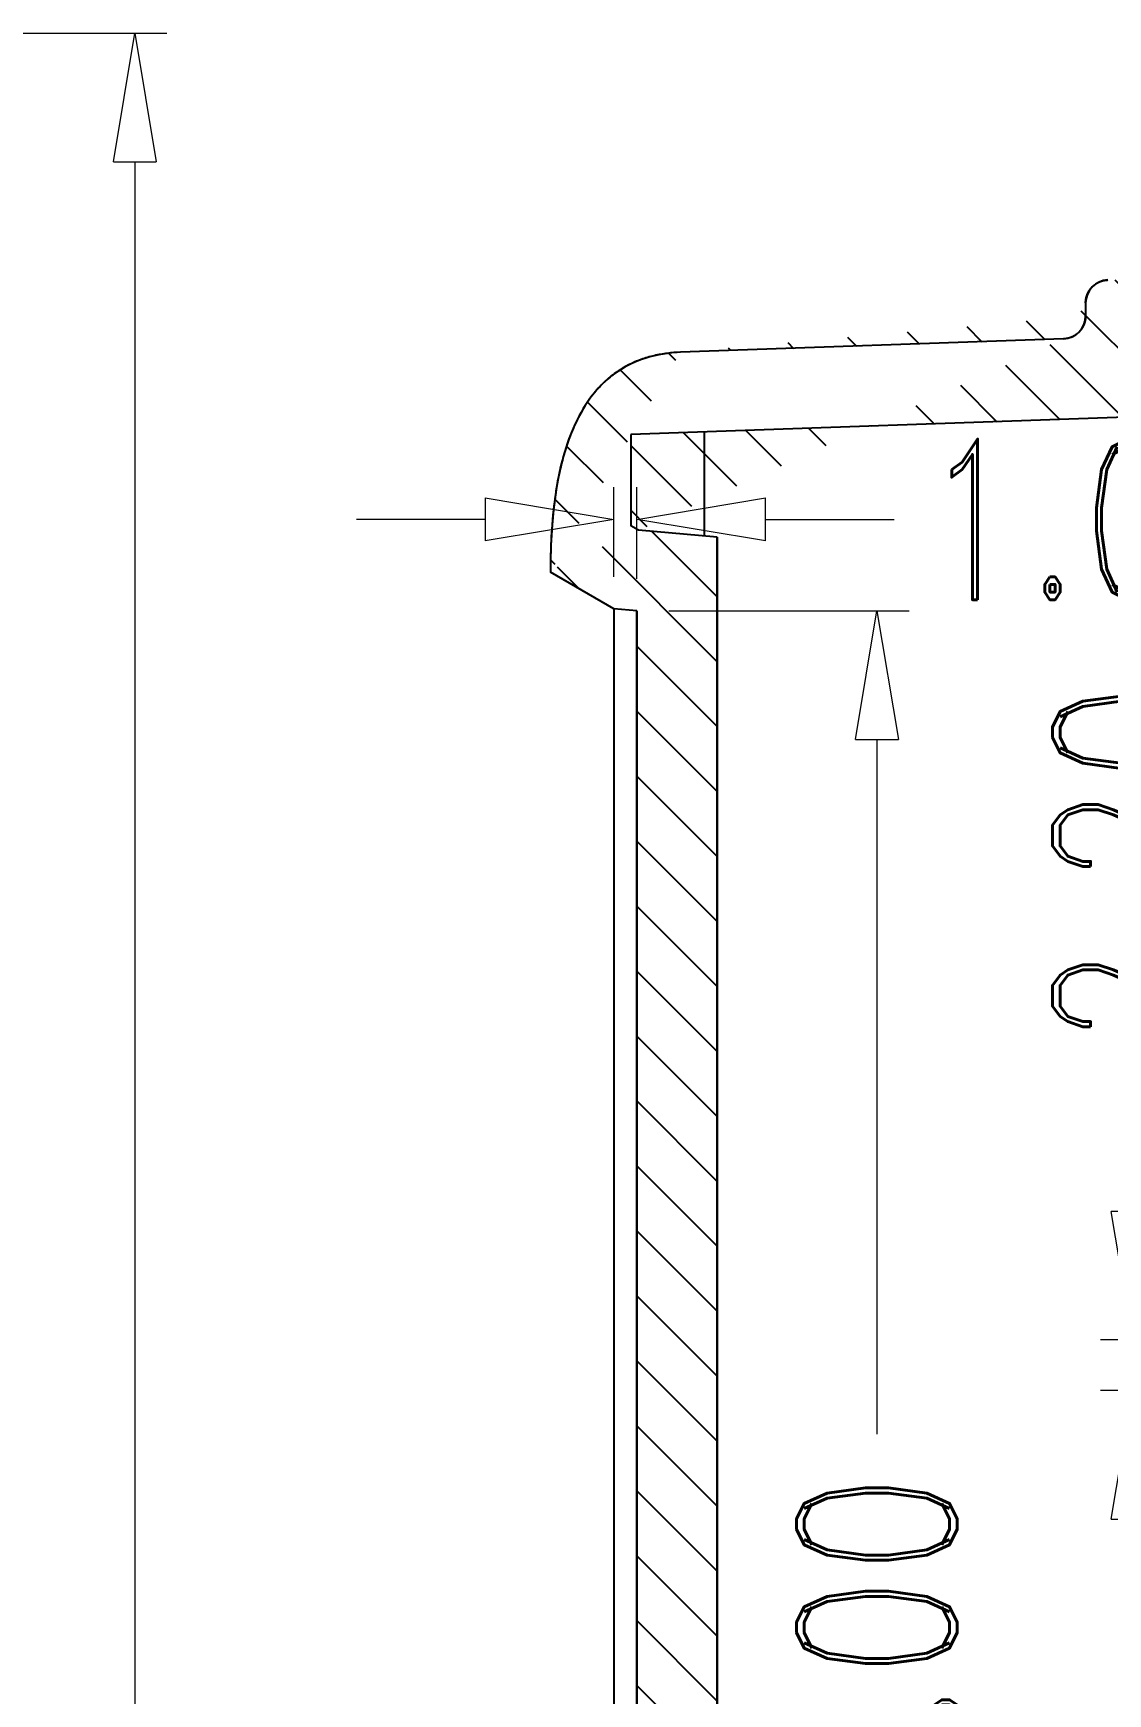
# Model space of a CAD drawing. Header units: millimetres. Extents: x -1995 to -555, y 489 to 1011.
# Drawn here: x -1687.4 to -1640.6, y 898.3 to 970.6 of the extents above; entities that cross this region are included whole.
import ezdxf

# ---------------------------------------------------------------- set-up
doc = ezdxf.new("R2010")
doc.units = ezdxf.units.MM
doc.layers.add('dim', color=82, linetype='Continuous', lineweight=9)
doc.styles.add('ROMAND', font='romand.shx', dxfattribs={"width": 0.75, "bigfont": 'gbcbig.shx'})
doc.dimstyles.new('YanXiu', dxfattribs={"dimtxt": 2.5, "dimasz": 2.2, "dimexe": 1, "dimexo": 0, "dimgap": 0.66, "dimtad": 0, "dimzin": 1, "dimdsep": 46, "dimtxsty": 'ROMAND', "dimblk": 'CLOSEDBLANK', "dimcen": 0, "dimclrd": 3, "dimclre": 3, "dimclrt": 7, "dimazin": 0, "dimtfac": 1, "dimtofl": 0, "dimtmove": 0, "dimatfit": 3, "dimldrblk": 'CLOSEDBLANK', "dimfxl": 1, "dimlwd": 5, "dimlwe": 5, "dimarcsym": 0})

# ---------------------------------------------------------------- blocks, each defined once
blk = doc.blocks.new('_ClosedBlank')
at = {"color": 0, "linetype": 'ByBlock', "lineweight": -2}
for p, q in [((-1, 0.1666666666666667), (0, 0)), ((-1, 0.1666666666666667), (-1, -0.1666666666666667)), ((0, 0), (-1, -0.1666666666666667))]:
    blk.add_line(p, q, dxfattribs=at)
blk = doc.blocks.new('*D166')
at = {"layer": 'Defpoints', "color": 0}
for p in [(-1639.494272634613, 913.6651895941466), (-1627.946722639011, 913.6651895941466), (-1627.946722639011, 911.4651895941466)]:
    blk.add_point(p, dxfattribs=at)
at = {"layer": 'dim', "color": 3, "lineweight": 5}
for p, q in [((-1639.494272634613, 919.2651895941466), (-1639.494272634613, 924.8651895941465)), ((-1629.346022639011, 913.6651895941466), (-1640.893572634614, 913.6651895941466)), ((-1629.346022639011, 911.4651895941466), (-1640.893572634614, 911.4651895941466)), ((-1639.494272634613, 905.8651895941466), (-1639.494272634613, 900.2651895941466))]:
    blk.add_line(p, q, dxfattribs=at)
at = {"layer": 'dim', "color": 3, "lineweight": 5, "xscale": 5.600000000000001, "yscale": 5.600000000000001, "zscale": 5.600000000000001}
for p, rotation in [((-1639.494272634613, 913.6651895941466), 270), ((-1639.494272634613, 911.4651895941466), 90)]:
    blk.add_blockref('_ClosedBlank', p, dxfattribs=dict(at, rotation=rotation))
at = {"layer": 'dim', "color": 7, "insert": (-1639.494272634614, 934.3894895941463), "char_height": 7, "attachment_point": 5, "rotation": 90, "style": 'ROMAND'}
blk.add_mtext('2.20', dxfattribs=at)
blk = doc.blocks.new('*D170')
at = {"layer": 'Defpoints', "color": 0}
for p in [(-1661.08477861261, 949.3944690712119), (-1662.08477861261, 945.5026782576465), (-1661.08477861261, 945.4151895941466)]:
    blk.add_point(p, dxfattribs=at)
at = {"layer": 'dim', "color": 3, "lineweight": 5}
for p, q in [((-1662.08477861261, 946.9019782576465), (-1662.08477861261, 950.793769071212)), ((-1661.08477861261, 946.8144895941466), (-1661.08477861261, 950.793769071212)), ((-1667.68477861261, 949.3944690712119), (-1673.28477861261, 949.3944690712119)), ((-1655.48477861261, 949.3944690712119), (-1649.88477861261, 949.3944690712119))]:
    blk.add_line(p, q, dxfattribs=at)
at = {"layer": 'dim', "color": 3, "lineweight": 5, "xscale": 5.600000000000001, "yscale": 5.600000000000001, "zscale": 5.600000000000001}
blk.add_blockref('_ClosedBlank', (-1662.08477861261, 949.3944690712119), dxfattribs=at)
at = {"layer": 'dim', "color": 3, "lineweight": 5, "xscale": 5.600000000000001, "yscale": 5.600000000000001, "zscale": 5.600000000000001, "rotation": 180}
blk.add_blockref('_ClosedBlank', (-1661.08477861261, 949.3944690712119), dxfattribs=at)
at = {"layer": 'dim', "color": 7, "insert": (-1640.73547861261, 949.3944690712119), "char_height": 7, "attachment_point": 5, "style": 'ROMAND'}
blk.add_mtext('1.00', dxfattribs=at)
blk = doc.blocks.new('*D171')
at = {"layer": 'Defpoints', "color": 0}
for p in [(-1661.08477861261, 945.4151895941466), (-1650.632703456494, 945.4151895941466), (-1661.08477861261, 845.4151895941466)]:
    blk.add_point(p, dxfattribs=at)
at = {"layer": 'dim', "color": 3, "lineweight": 5}
for p, q in [((-1659.68547861261, 945.4151895941466), (-1649.233403456494, 945.4151895941466)), ((-1650.632703456494, 939.8151895941465), (-1650.632703456494, 909.5644895941466)), ((-1650.632703456494, 851.0151895941466), (-1650.632703456494, 881.2658895941465)), ((-1659.68547861261, 845.4151895941466), (-1649.233403456494, 845.4151895941466))]:
    blk.add_line(p, q, dxfattribs=at)
at = {"layer": 'dim', "color": 3, "lineweight": 5, "xscale": 5.600000000000001, "yscale": 5.600000000000001, "zscale": 5.600000000000001}
for p, rotation in [((-1650.632703456494, 945.4151895941466), 90), ((-1650.632703456494, 845.4151895941466), 270)]:
    blk.add_blockref('_ClosedBlank', p, dxfattribs=dict(at, rotation=rotation))
at = {"layer": 'dim', "color": 7, "insert": (-1650.632703456494, 895.4151895941463), "char_height": 7, "attachment_point": 5, "rotation": 90, "style": 'ROMAND'}
blk.add_mtext('100.00', dxfattribs=at)
blk = doc.blocks.new('*D149')
at = {"layer": 'Defpoints', "color": 0}
for p in [(-1744.352886692494, 970.5651895941465), (-1734.541419767994, 765.0651895941465), (-1682.940129504984, 765.0651895941465)]:
    blk.add_point(p, dxfattribs=at)
at = {"layer": 'dim', "color": 3, "lineweight": 5}
for p, q in [((-1742.953586692494, 970.5651895941465), (-1681.540829504984, 970.5651895941465)), ((-1682.940129504984, 964.9651895941465), (-1682.940129504984, 879.8394895941466)), ((-1682.940129504984, 770.6651895941466), (-1682.940129504984, 855.7908895941465)), ((-1733.142119767994, 765.0651895941465), (-1681.540829504984, 765.0651895941465))]:
    blk.add_line(p, q, dxfattribs=at)
at = {"layer": 'dim', "color": 3, "lineweight": 5, "xscale": 5.600000000000001, "yscale": 5.600000000000001, "zscale": 5.600000000000001}
for p, rotation in [((-1682.940129504984, 970.5651895941465), 90), ((-1682.940129504984, 765.0651895941465), 270)]:
    blk.add_blockref('_ClosedBlank', p, dxfattribs=dict(at, rotation=rotation))
at = {"layer": 'dim', "color": 7, "insert": (-1682.940129504984, 867.8151895941463), "char_height": 7, "attachment_point": 5, "rotation": 90, "style": 'ROMAND'}
blk.add_mtext('205.5', dxfattribs=at)

msp = doc.modelspace()

# ---------------------------------------------------------------- hatches: boundary and pattern name
at = {"linetype": 'Continuous'}
h = msp.add_hatch(dxfattribs=at)
h.set_pattern_fill('DEFAULT__14', color=2, scale=2, angle=135, style=0, pattern_type=0)
h.set_pattern_definition([(135, (-2094.19901767401, 582.1954471535466), (-1.4142135624, -1.4142135624), [])])
edge = h.paths.add_edge_path()
edge.add_line((-1664.79227737111, 843.7645257935466), (-1664.79227737101, 843.6504472801466))
edge.add_line((-1664.79227737111, 843.7645257935466), (-1662.08477861261, 845.3277009306466))
edge.add_line((-1662.08477861261, 845.3277009306466), (-1661.08477861261, 845.4151895941466))
edge.add_line((-1661.08477861261, 845.4151895941466), (-1661.08477861261, 862.5651895941465))
edge.add_line((-1657.58477861261, 862.5651895941465), (-1661.08477861261, 862.5651895941465))
edge.add_line((-1657.58477861261, 842.2080304850465), (-1657.58477861261, 862.5651895941464))
edge.add_line((-1661.00675484661, 841.9086463577466), (-1657.58477861261, 842.2080304850466))
edge.add_line((-1661.29217129591, 841.7438610939466), (-1661.00675484661, 841.9086463577466))
edge.add_line((-1661.29217129591, 841.7438610939466), (-1661.29217129591, 837.7340820111467))
edge.add_line((-1661.29217129591, 837.7340820111466), (-1633.546722639009, 836.7651895941466))
edge.add_line((-1633.546722639011, 835.5652086333466), (-1633.546722639011, 836.7651895941466))
edge.add_line((-1638.546722639011, 835.3906047858466), (-1633.546722639011, 835.5652086333466))
edge.add_line((-1638.546722639011, 832.7397744023466), (-1638.546722639011, 835.3906047858466))
edge.add_line((-1638.546722639011, 832.7397744023466), (-1633.546722639011, 832.5651705549466))
edge.add_line((-1633.546722639011, 830.7651895941466), (-1633.546722639011, 832.5651705549466))
edge.add_line((-1640.58162213571, 831.0108536978465), (-1633.546722639009, 830.7651895941465))
edge.add_spline(control_points=[(-1641.546722639011, 832.0102445248466), (-1641.546722639011, 831.4405441261468), (-1641.150975488411, 831.0307359550469), (-1640.58162213571, 831.0108536978465)], knot_values=[0, 0, 0, 0, 1, 1, 1, 1], weights=[1, 0.8128932002, 0.8128932002, 1], degree=3, periodic=0)
edge.add_line((-1641.546722639011, 832.0102445248466), (-1641.546722639011, 832.5767335702466))
edge.add_spline(control_points=[(-1641.546722639011, 832.5767335702466), (-1641.546722639011, 833.1464339689469), (-1641.942469789611, 833.556242140047), (-1642.51182314231, 833.5761243972465)], knot_values=[0, 0, 0, 0, 1, 1, 1, 1], weights=[1, 0.8128932002, 0.8128932002, 1], degree=3, periodic=0)
edge.add_line((-1659.12363751021, 834.1562217376465), (-1642.51182314231, 833.5761243972465))
edge.add_spline(control_points=[(-1664.792274392411, 843.6504472801466), (-1664.792274392411, 843.2236932725466), (-1664.77506270731, 842.3624754961465), (-1664.67409700961, 841.0051532223465), (-1664.48377996141, 839.7092005962465), (-1664.206160187411, 838.5410263254466), (-1663.84825238091, 837.5245840808466), (-1663.42516629331, 836.6736951180466), (-1662.955868777411, 835.9850599679465), (-1662.45620417161, 835.4405944416466), (-1661.931304678111, 835.0147513087466), (-1661.390953214211, 834.6923537234466), (-1660.84252763721, 834.4575665232466), (-1660.282545227511, 834.2942521598466), (-1659.704995379111, 834.1927830007465), (-1659.31823023231, 834.1630170652465), (-1659.12363751021, 834.1562217376465)], knot_values=[0, 0, 0, 0, 0.0714285714, 0.1428571429, 0.2142857143, 0.2857142857, 0.3571428571, 0.4285714286, 0.5, 0.5714285714, 0.6428571429, 0.7142857143000001, 0.7857142856999999, 0.8571428570999999, 0.9285714286, 1, 1, 1, 1], degree=3, periodic=0)
edge = h.paths.add_edge_path()
edge.add_line((-1657.58477861261, 862.5651895941465), (-1661.08477861261, 862.5651895941465))
edge.add_line((-1657.58477861261, 862.5651895941465), (-1661.08477861261, 862.5651895941465))
edge = h.paths.add_edge_path()
edge.add_line((-1664.84672263901, 947.1780371074466), (-1664.84672263901, 947.0972873848466))
edge.add_spline(control_points=[(-1659.17826159941, 956.6722499354465), (-1660.424849748611, 956.6287181180465), (-1662.26913545251, 955.9150281208465), (-1663.880504561011, 953.7290651834466), (-1664.69485200341, 950.7734273705466), (-1664.84671636101, 948.4253850785466), (-1664.84671635981, 947.1780370787466)], knot_values=[0, 0, 0, 0, 0.25, 0.5, 0.75, 1, 1, 1, 1], degree=3, periodic=0)
edge.add_line((-1642.51182314231, 957.2542547910466), (-1659.17826159941, 956.6722499354465))
edge.add_spline(control_points=[(-1641.546722639011, 958.2536456180466), (-1641.546722639011, 957.6839452193467), (-1641.942469789611, 957.2741370482468), (-1642.51182314231, 957.2542547910466)], knot_values=[0, 0, 0, 0, 1, 1, 1, 1], weights=[1, 0.8128932002, 0.8128932002, 1], degree=3, periodic=0)
edge.add_line((-1641.546722639011, 958.8201346633466), (-1641.546722639011, 958.2536456180467))
edge.add_spline(control_points=[(-1641.546722639011, 958.8201346633466), (-1641.546722639011, 959.3898350621467), (-1641.150975488411, 959.7996432332468), (-1640.58162213571, 959.8195254904465)], knot_values=[0, 0, 0, 0, 1, 1, 1, 1], weights=[1, 0.8128932002, 0.8128932002, 1], degree=3, periodic=0)
edge.add_line((-1633.546722639011, 960.0651895941465), (-1640.581622135712, 959.8195254904465))
edge.add_line((-1633.546722639011, 960.0651895941465), (-1633.546722639011, 958.2652086333466))
edge.add_line((-1638.546722639011, 958.0906047858466), (-1633.546722639011, 958.2652086333467))
edge.add_line((-1638.546722639011, 958.0906047858466), (-1638.546722639011, 955.4397744023466))
edge.add_line((-1638.546722639011, 955.4397744023465), (-1633.546722639011, 955.2651705549465))
edge.add_line((-1633.546722639011, 955.2651705549465), (-1633.546722639011, 954.0651895941464))
edge.add_line((-1633.546722639011, 954.0651895941465), (-1661.34672263901, 953.0943922022466))
edge.add_line((-1661.34672263901, 953.0943922022466), (-1661.34672263901, 949.1180133269465))
edge.add_line((-1661.00675484661, 948.9217328305465), (-1661.34672263901, 949.1180133269465))
edge.add_line((-1657.58477861261, 948.6223487031466), (-1661.00675484661, 948.9217328305465))
edge.add_line((-1657.58477861261, 948.6223487031466), (-1657.58477861261, 862.5651895941465))
edge.add_line((-1657.58477861261, 862.5651895941465), (-1661.08477861261, 862.5651895941465))
edge.add_line((-1661.08477861261, 945.4151895941466), (-1661.08477861261, 862.5651895941465))
edge.add_line((-1661.08477861261, 945.4151895941466), (-1662.08477861261, 945.5026782576465))
edge.add_line((-1662.08477861261, 945.5026782576465), (-1664.84672263901, 947.0972873848466))

# ---------------------------------------------------------------- linework, layer by layer
at = {"color": 7, "linetype": 'Continuous'}
for p, q in [((-1641.546722639011, 958.8201346633466), (-1641.546722639011, 958.2536456180466)), ((-1641.546722639011, 958.8201346633466), (-1641.546722639011, 958.2536456180466)), ((-1642.51182314231, 957.2542547910466), (-1659.17826159941, 956.6722499354465)), ((-1642.51182314231, 957.2542547910466), (-1659.17826159941, 956.6722499354465)), ((-1633.546722639011, 954.0651895941465), (-1661.34672263901, 953.0943922022466)), ((-1633.546722639011, 954.0651895941465), (-1661.34672263901, 953.0943922022466)), ((-1661.34672263901, 953.0943922022466), (-1661.34672263901, 949.1180133269465)), ((-1661.34672263901, 953.0943922022466), (-1661.34672263901, 949.1180133269465)), ((-1658.149007288211, 953.2060588829465), (-1658.149007288211, 948.6717123159466)), ((-1661.00675484661, 948.9217328305465), (-1661.34672263901, 949.1180133269465)), ((-1661.00675484661, 948.9217328305465), (-1661.34672263901, 949.1180133269465)), ((-1657.58477861261, 948.6223487031466), (-1661.00675484661, 948.9217328305465)), ((-1657.58477861261, 948.6223487031466), (-1661.00675484661, 948.9217328305465)), ((-1657.58477861261, 948.6223487031466), (-1657.58477861261, 862.5651895941465)), ((-1657.58477861261, 842.2080304850465), (-1657.58477861261, 948.6223487031466)), ((-1664.84672263901, 947.1780371074466), (-1664.84672263901, 947.0972873848466)), ((-1664.84672263901, 947.1780371074466), (-1664.84672263901, 947.0972873848466)), ((-1662.08477861261, 945.5026782576465), (-1664.84672263901, 947.0972873848466)), ((-1662.08477861261, 945.5026782576465), (-1664.84672263901, 947.0972873848466)), ((-1661.08477861261, 945.4151895941466), (-1662.08477861261, 945.5026782576465)), ((-1662.08477861261, 945.5026782576465), (-1662.08477861261, 845.3277009306466)), ((-1661.08477861261, 945.4151895941466), (-1662.08477861261, 945.5026782576465)), ((-1661.08477861261, 945.4151895941466), (-1661.08477861261, 862.5651895941465)), ((-1661.08477861261, 845.4151895941466), (-1661.08477861261, 945.4151895941466))]:
    msp.add_line(p, q, dxfattribs=at)
for centre, start, end in [((-1640.546722639011, 958.8201346633466), 92.00000000000371, 180), ((-1642.546722639011, 958.2536456180466), 272.0000000000038, 0)]:
    msp.add_arc(centre, 1, start, end, dxfattribs=at)
for points, start_tangent, end_tangent in [([(-1641.546722639011, 958.8201346633466), (-1641.54666347651, 958.8310122301466), (-1641.546484966811, 958.8419357624466), (-1641.546185593711, 958.8529035839466), (-1641.545763865511, 958.8639139705465), (-1641.54521831631, 958.8749651511466), (-1641.54454750781, 958.8860553072466), (-1641.54375003051, 958.8971825737466), (-1641.542824506111, 958.9083450391465), (-1641.541769588011, 958.9195407457466), (-1641.540583964011, 958.9307676904466), (-1641.53926635711, 958.9420238250466), (-1641.537815527511, 958.9533070570466), (-1641.53623027421, 958.9646152498466), (-1641.53450943661, 958.9759462241466), (-1641.532651896011, 958.9872977581466), (-1641.530656577111, 958.9986675887466), (-1641.52852245001, 959.0100534121466), (-1641.52624853131, 959.0214528850465), (-1641.52383388581, 959.0328636256465), (-1641.521277628211, 959.0442832146466), (-1641.518578924311, 959.0557091966466), (-1641.51573699271, 959.0671390809466), (-1641.51275110611, 959.0785703433465), (-1641.50962059291, 959.0900004271466), (-1641.506344838111, 959.1014267444466), (-1641.502923285509, 959.1128466783466), (-1641.49935543781, 959.1242575835465), (-1641.495640859211, 959.1356567884466), (-1641.49177917531, 959.1470415970466), (-1641.48777007511, 959.1584092899466), (-1641.483613312011, 959.1697571266466), (-1641.47930870441, 959.1810823473465), (-1641.47485613711, 959.1923821746466), (-1641.470255562111, 959.2036538154466), (-1641.46550699931, 959.2148944629465), (-1641.460610537511, 959.2261012987466), (-1641.45556633501, 959.2372714949465), (-1641.450374620411, 959.2484022159465), (-1641.445035692811, 959.2594906208466), (-1641.439549922909, 959.2705338654466), (-1641.43391775261, 959.2815291045465), (-1641.42813969631, 959.2924734942466), (-1641.422216340311, 959.3033641936465), (-1641.41614834361, 959.3141983680466), (-1641.40993643751, 959.3249731901466), (-1641.403581426011, 959.3356858432467), (-1641.397084185611, 959.3463335231465), (-1641.39044566511, 959.3569134402466), (-1641.38366688521, 959.3674228222466), (-1641.376748938511, 959.3778589162466), (-1641.369692988811, 959.3882189910466), (-1641.36250027081, 959.3985003396466), (-1641.355172089211, 959.4087002811466), (-1641.347709818511, 959.4188161632467), (-1641.340114901511, 959.4288453645465), (-1641.33238884931, 959.4387852965465), (-1641.32453323971, 959.4486334059466), (-1641.316549716311, 959.4583871769466), (-1641.308439987611, 959.4680441330465), (-1641.300205825711, 959.4776018392465), (-1641.291849064911, 959.4870579043466), (-1641.283371600711, 959.4964099824466), (-1641.274775387911, 959.5056557752466), (-1641.266062439311, 959.5147930338466), (-1641.257234824411, 959.5238195604466), (-1641.248294667411, 959.5327332102465), (-1641.23924414561, 959.5415318929465), (-1641.230085487711, 959.5502135749466), (-1641.220820971811, 959.5587762799466), (-1641.211452923911, 959.5672180913466), (-1641.20198371561, 959.5755371530465), (-1641.19241576221, 959.5837316713466), (-1641.182751520711, 959.5917999157466), (-1641.17299348771, 959.5997402200467), (-1641.16314419741, 959.6075509842466), (-1641.15320621931, 959.6152306744466), (-1641.14318215611, 959.6227778247465), (-1641.133074641411, 959.6301910375466), (-1641.12288633761, 959.6374689844465), (-1641.11261993371, 959.6446104070466), (-1641.10227814261, 959.6516141173465), (-1641.091863699511, 959.6584789984465), (-1641.08137935891, 959.6652040048466), (-1641.07082789291, 959.6717881626466), (-1641.06021208851, 959.6782305702466), (-1641.04953474541, 959.6845303977466), (-1641.038798674111, 959.6906868879465), (-1641.028006692911, 959.6966993555466), (-1641.01716162611, 959.7025671873466), (-1641.00626630181, 959.7082898423466), (-1640.99532354961, 959.7138668508466), (-1640.98433619811, 959.7192978147466), (-1640.97330707331, 959.7245824067465), (-1640.96223899571, 959.7297203697465), (-1640.951134779111, 959.7347115168466), (-1640.939997227711, 959.7395557300466), (-1640.92882913471, 959.7442529599466), (-1640.91763327971, 959.7488032246466), (-1640.906412427211, 959.7532066092466), (-1640.89516932481, 959.7574632648466), (-1640.883906700911, 959.7615734072465), (-1640.872627263011, 959.7655373162465), (-1640.861333696311, 959.7693553345466), (-1640.85002866171, 959.7730278665465), (-1640.838714794309, 959.7765553769466), (-1640.82739470141, 959.7799383898466), (-1640.816070961811, 959.7831774874467), (-1640.80474612371, 959.7862733083466), (-1640.79342270321, 959.7892265466465), (-1640.782103183711, 959.7920379503466), (-1640.770790013611, 959.7947083197465), (-1640.759485606211, 959.7972385062466), (-1640.74819233741, 959.7996294110467), (-1640.736912545711, 959.8018819829465), (-1640.72564853021, 959.8039972175466), (-1640.71440255061, 959.8059761553466), (-1640.70317682531, 959.8078198802466), (-1640.69197353141, 959.8095295179465), (-1640.68079480361, 959.8111062344466), (-1640.669642733211, 959.8125512344466), (-1640.65851936801, 959.8138657594466), (-1640.647426711511, 959.8150510869466), (-1640.636366722111, 959.8161085276465), (-1640.62534131301, 959.8170394251465), (-1640.61435235171, 959.8178451534466), (-1640.60340165951, 959.8185271155465), (-1640.592491011411, 959.8190867423466), (-1640.58162213571, 959.8195254904465)], (0, 1), (0.9993908270195597, 0.03489949668921285)), ([(-1641.546722639011, 958.2536456180466), (-1641.54678180151, 958.2427680513465), (-1641.54696031121, 958.2318445189467), (-1641.547259684311, 958.2208766975466), (-1641.54768141251, 958.2098663108466), (-1641.54822696171, 958.1988151303466), (-1641.548897770211, 958.1877249741466), (-1641.54969524741, 958.1765977076466), (-1641.550620771911, 958.1654352423466), (-1641.55167569001, 958.1542395356466), (-1641.55286131401, 958.1430125909466), (-1641.55417892091, 958.1317564563466), (-1641.555629750511, 958.1204732244466), (-1641.557215003811, 958.1091650315466), (-1641.55893584141, 958.0978340572465), (-1641.560793382011, 958.0864825232466), (-1641.56278870091, 958.0751126926466), (-1641.56492282801, 958.0637268692466), (-1641.567196746711, 958.0523273963465), (-1641.56961139221, 958.0409166557466), (-1641.57216764981, 958.0294970667467), (-1641.57486635371, 958.0180710847466), (-1641.57770828531, 958.0066412004466), (-1641.58069417191, 957.9952099380466), (-1641.58382468511, 957.9837798543465), (-1641.58710043981, 957.9723535369466), (-1641.590521992511, 957.9609336030466), (-1641.59408984011, 957.9495226979466), (-1641.59780441881, 957.9381234929465), (-1641.601666102711, 957.9267386844465), (-1641.60567520291, 957.9153709915465), (-1641.60983196601, 957.9040231547465), (-1641.61413657361, 957.8926979340465), (-1641.61858914091, 957.8813981067466), (-1641.62318971591, 957.8701264660466), (-1641.62793827871, 957.8588858185466), (-1641.63283474051, 957.8476789826466), (-1641.63787894301, 957.8365087865466), (-1641.643070657611, 957.8253780655466), (-1641.648409585211, 957.8142896606466), (-1641.653895355111, 957.8032464160466), (-1641.65952752541, 957.7922511768465), (-1641.665305581711, 957.7813067872465), (-1641.671228937711, 957.7704160877465), (-1641.67729693441, 957.7595819134466), (-1641.683508840511, 957.7488070912466), (-1641.68986385201, 957.7380944381466), (-1641.696361092409, 957.7274467582466), (-1641.70299961291, 957.7168668412465), (-1641.70977839281, 957.7063574592466), (-1641.716696339511, 957.6959213652466), (-1641.723752289211, 957.6855612903466), (-1641.730945007211, 957.6752799417466), (-1641.738273188811, 957.6650800002466), (-1641.745735459511, 957.6549641181466), (-1641.753330376411, 957.6449349168465), (-1641.761056428611, 957.6349949848466), (-1641.76891203831, 957.6251468754465), (-1641.776895561711, 957.6153931044466), (-1641.78500529041, 957.6057361483465), (-1641.79323945231, 957.5961784421465), (-1641.801596213011, 957.5867223770465), (-1641.810073677311, 957.5773702989466), (-1641.818669890111, 957.5681245061465), (-1641.827382838711, 957.5589872475466), (-1641.836210453511, 957.5499607210465), (-1641.845150610611, 957.5410470712466), (-1641.854201132411, 957.5322483884465), (-1641.863359790311, 957.5235667065465), (-1641.872624306211, 957.5150040015466), (-1641.88199235401, 957.5065621901465), (-1641.89146156231, 957.4982431283465), (-1641.90102951581, 957.4900486100466), (-1641.91069375731, 957.4819803657466), (-1641.92045179031, 957.4740400613466), (-1641.93030108061, 957.4662292972466), (-1641.94023905871, 957.4585496069466), (-1641.95026312191, 957.4510024566466), (-1641.96037063661, 957.4435892438466), (-1641.97055894041, 957.4363112969465), (-1641.980825344311, 957.4291698743466), (-1641.99116713541, 957.4221661640465), (-1642.001581578511, 957.4153012829465), (-1642.01206591911, 957.4085762765466), (-1642.022617385111, 957.4019921187465), (-1642.033233189511, 957.3955497112465), (-1642.04391053251, 957.3892498836465), (-1642.05464660391, 957.3830933934466), (-1642.065438585111, 957.3770809259465), (-1642.076283651911, 957.3712130940465), (-1642.08717897611, 957.3654904390465), (-1642.098121728411, 957.3599134305466), (-1642.10910907981, 957.3544824666466), (-1642.12013820471, 957.3491978747466), (-1642.13120628231, 957.3440599116466), (-1642.142310498911, 957.3390687645466), (-1642.15344805021, 957.3342245513466), (-1642.16461614331, 957.3295273215465), (-1642.175811998311, 957.3249770568466), (-1642.187032850711, 957.3205736721466), (-1642.19827595311, 957.3163170165466), (-1642.209538577111, 957.3122068742466), (-1642.220818015011, 957.3082429651465), (-1642.232111581711, 957.3044249468466), (-1642.24341661621, 957.3007524149466), (-1642.254730483711, 957.2972249045465), (-1642.26605057661, 957.2938418915465), (-1642.27737431611, 957.2906027939466), (-1642.28869915431, 957.2875069730466), (-1642.30002257471, 957.2845537347466), (-1642.311342094311, 957.2817423310466), (-1642.322655264311, 957.2790719617466), (-1642.33395967181, 957.2765417751466), (-1642.34525294061, 957.2741508704465), (-1642.356532732311, 957.2718982985466), (-1642.36779674771, 957.2697830639465), (-1642.37904272741, 957.2678041260466), (-1642.39026845271, 957.2659604011465), (-1642.40147174651, 957.2642507634466), (-1642.41265047441, 957.2626740469466), (-1642.423802544811, 957.2612290470465), (-1642.43492591001, 957.2599145219465), (-1642.446018566511, 957.2587291945465), (-1642.457078555911, 957.2576717537465), (-1642.46810396501, 957.2567408562466), (-1642.47909292631, 957.2559351279465), (-1642.49004361851, 957.2552531658466), (-1642.500954266611, 957.2546935390466), (-1642.51182314231, 957.2542547910466)], (0, -1), (-0.9993908270195597, -0.03489949668921285)), ([(-1659.17826159941, 956.6722499354465), (-1662.07662554461, 955.7291234639466), (-1663.747667616711, 953.6007860375466), (-1664.59709351911, 950.6790230997465), (-1664.84671635981, 947.1780370787466)], (-0.999390827019043, -0.03489949670401095), (9.419985442496397e-10, -1)), ([(-1659.17826159941, 956.6722499354465), (-1659.75904231981, 956.6262351088466), (-1660.33396367821, 956.5239693857466), (-1660.894878036311, 956.3591000704465), (-1661.44388619771, 956.1216584999465), (-1661.983050667911, 955.7966323669466), (-1662.50636259681, 955.3682561013466), (-1663.00518409891, 954.8195473010467), (-1663.471836623511, 954.1279370009465), (-1663.891759878411, 953.2765467667466), (-1664.24716080461, 952.2624375824466), (-1664.523632639911, 951.0982432829466), (-1664.71363032761, 949.8132921847466), (-1664.81697655201, 948.4770160505466), (-1664.84671635981, 947.1780371074466)], (-0.9993908270192192, -0.03489949669896539), (0, -1))]:
    msp.add_spline(points, degree=3, dxfattribs=dict(at, start_tangent=start_tangent, end_tangent=end_tangent))

# ---------------------------------------------------------------- dimensions: what is measured, and where the dimension line sits
at = {"layer": 'dim'}
for base, p1, p2, override, picture, middle in [((-1682.940129504984, 765.0651895941465), (-1744.352886692494, 970.5651895941465), (-1734.541419767994, 765.0651895941465), {"dimtxt": 7, "dimasz": 5.600000000000001, "dimexe": 1.3993, "dimexo": 1.3993, "dimgap": 1.3993, "dimzin": 8}, '*D149', (-1682.940129504984, 867.8151895941463)), ((-1650.632703456494, 945.4151895941466), (-1661.08477861261, 845.4151895941466), (-1661.08477861261, 945.4151895941466), {"dimtxt": 7, "dimasz": 5.600000000000001, "dimexe": 1.3993, "dimexo": 1.3993, "dimgap": 1.3993}, '*D171', (-1650.632703456494, 895.4151895941463)), ((-1639.494272634613, 913.6651895941466), (-1627.946722639011, 911.4651895941466), (-1627.946722639011, 913.6651895941466), {"dimtxt": 7, "dimasz": 5.600000000000001, "dimexe": 1.3993, "dimexo": 1.3993, "dimgap": 1.3993}, '*D166', (-1639.494272634614, 934.3894895941463))]:
    dim = msp.add_linear_dim(base=base, p1=p1, p2=p2, angle=90, dimstyle='YanXiu', override=override, dxfattribs=at)
    dim.commit()
    dim.dimension.update_dxf_attribs({"geometry": picture, "text_midpoint": middle})
dim = msp.add_linear_dim(base=(-1661.08477861261, 949.3944690712119), p1=(-1662.08477861261, 945.5026782576465), p2=(-1661.08477861261, 945.4151895941466), dimstyle='YanXiu', override={"dimtxt": 7, "dimasz": 5.600000000000001, "dimexe": 1.3993, "dimexo": 1.3993, "dimgap": 1.3993}, dxfattribs=at)
dim.commit()
dim.dimension.update_dxf_attribs({"geometry": '*D170', "text_midpoint": (-1640.73547861261, 949.3944690712119)})

doc.saveas('drawing.dxf')
